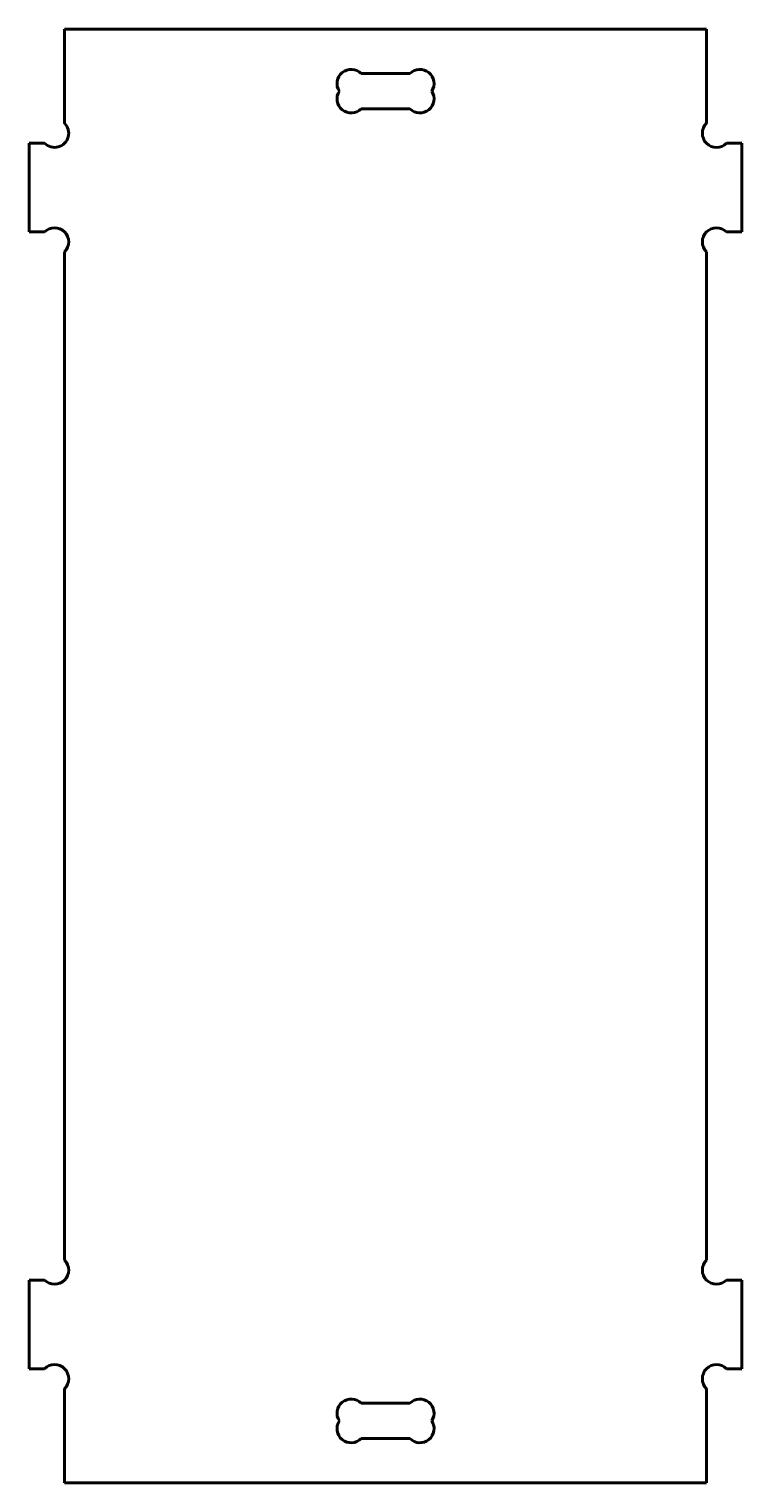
# Model space of a CAD drawing. Header units: millimetres. Extents: x -143 to 138, y -7 to 318.
# Drawn here: x 42.4 to 122.8, y 27.9 to 191.9 of the extents above; entities that cross this region are included whole.
import ezdxf

# ---------------------------------------------------------------- set-up
doc = ezdxf.new("R2010")
doc.units = ezdxf.units.MM
doc.linetypes.add('K5LT32771', pattern=[0])

msp = doc.modelspace()

# ---------------------------------------------------------------- linework, layer by layer
at = {"color": 30, "linetype": 'K5LT32771', "lineweight": 60, "true_color": 0xff8000}
for p, q in [((46.37, 191.92), (118.76, 191.92)), ((46.37, 191.92), (46.37, 181.29)), ((118.76, 181.29), (118.76, 191.92)), ((79.81, 186.91), (85.32, 186.91)), ((85.32, 182.93), (79.81, 182.93)), ((42.37, 179.05), (44.13, 179.05)), ((42.37, 179.05), (42.37, 169.05)), ((122.76, 179.05), (121.01, 179.05)), ((122.76, 179.05), (122.76, 169.05)), ((42.37, 169.05), (44.13, 169.05)), ((46.37, 169.05), (46.37, 169.05)), ((46.37, 169.05), (46.37, 169.05)), ((121.01, 169.05), (122.76, 169.05)), ((46.37, 166.8), (46.37, 53.05)), ((118.76, 53.05), (118.76, 166.8)), ((44.13, 50.8), (42.37, 50.8)), ((42.37, 50.8), (42.37, 40.8)), ((122.76, 50.8), (121.01, 50.8)), ((122.76, 40.8), (122.76, 50.8)), ((42.37, 40.8), (44.13, 40.8)), ((121.01, 40.8), (122.76, 40.8)), ((46.37, 38.56), (46.37, 27.92)), ((118.76, 27.92), (118.76, 38.56)), ((79.81, 36.91), (85.32, 36.91)), ((85.32, 32.92), (79.81, 32.92)), ((46.37, 27.92), (118.76, 27.92))]:
    msp.add_line(p, q, dxfattribs=at)
for centre, start, end in [((78.69, 185.79), 45, 213.3157), ((86.45, 185.79), 326.6843, 135), ((78.69, 184.05), 146.6843, 315), ((86.45, 184.05), 225, 33.3157), ((45.25, 180.17), 224.9782, 45.0178), ((119.89, 180.17), 135, 315), ((45.25, 167.92), 315.0108, 135), ((119.89, 167.92), 45, 225), ((45.25, 51.93), 225, 44.9998), ((119.89, 51.93), 135, 315), ((45.25, 39.68), 315, 135), ((119.89, 39.68), 45, 225), ((78.69, 35.79), 45, 213.3157), ((86.45, 35.79), 326.6843, 135), ((78.69, 34.05), 146.6843, 315), ((86.45, 34.05), 225, 33.3157)]:
    msp.add_arc(centre, 1.59, start, end, dxfattribs=at)

doc.saveas('drawing.dxf')
